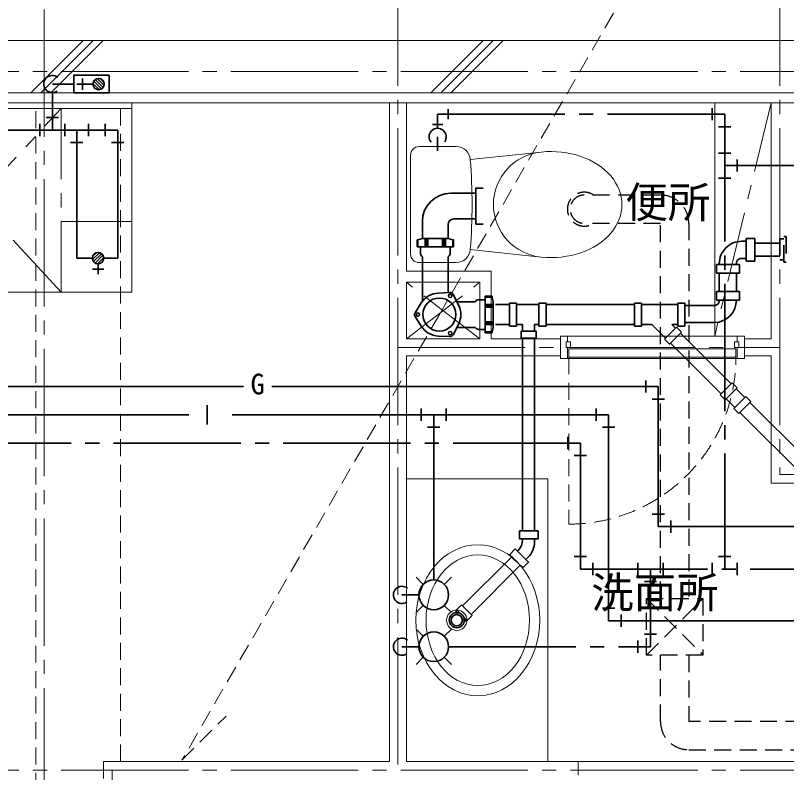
# Model space of a CAD drawing. Units: millimetres at full size, sheet at 1:50; details may follow other scales. Extents: x -9674 to 9699, y -6794 to 6791.
# Drawn here: x -2704 to 22, y 763 to 3441 of the extents above; entities that cross this region are included whole.
import ezdxf
from ezdxf.enums import TextEntityAlignment as Align

# ---------------------------------------------------------------- set-up
doc = ezdxf.new("R2010")
doc.units = ezdxf.units.MM
doc.header["$LTSCALE"] = 50
for name, pattern in [('CHAIN1', [8, 5, -1, 1, -1]), ('CHAIN2', [12, 9, -1, 1, -1]), ('DASHED1', [1.8, 1.2, -0.6])]:
    doc.linetypes.add(name, pattern=pattern)
for name, color, linetype, lineweight in [('1-0_芯', 134, 'CHAIN2', 9), ('1-1_躯体', 134, 'Continuous', 9), ('1-2_間仕切', 134, 'Continuous', 9), ('1-3_建具', 134, 'Continuous', 9), ('1-4_仕上げ', 134, 'Continuous', 9), ('1-5_設備', 134, 'Continuous', 9), ('1-7_その他', 134, 'DASHED1', 9), ('1-8_ハッチ', 134, 'Continuous', 9), ('1-C_梁', 134, 'DASHED1', 9), ('2-0_芯', 3, 'Continuous', 35), ('2-3_建具', 4, 'Continuous', 35), ('2-9_金物', 1, 'CHAIN2', 35), ('2-A_文字', 6, 'Continuous', 35), ('2-C', 2, 'DASHED1', 25)]:
    doc.layers.add(name, color=color, linetype=linetype, lineweight=lineweight)
doc.layers.add('1-A_文字', color=134, linetype='Continuous')
doc.styles.add('ＭＳ ゴシック', font='')
doc.styles.get('ＭＳ ゴシック').set_extended_font_data('MS Gothic')

msp = doc.modelspace()

# ---------------------------------------------------------------- linework, layer by layer
at = {"layer": '1-0_芯'}
for p, q in [((-2602.5, -4188.13), (-2602.5, 4241.87)), ((-1352.5, 4241.87), (-1352.5, 771.87)), ((-2.5, 4241.87), (-2.5, 1816.87)), ((-8542.5, 3241.87), (8067.5, 3241.87)), ((-1352.5, 2266.87), (-2.5, 2266.87)), ((-2.5, 1816.87), (1897.5, 1816.87)), ((-8542.5, 771.87), (8067.5, 771.87)), ((-2362.5, -138.13), (-2362.5, 771.87))]:
    msp.add_line(p, q, dxfattribs=at)
at = {"layer": '1-1_躯体'}
for p, q in [((6257.5, 3351.87), (-7042.5, 3351.87)), ((6057.5, 3166.87), (-6742.5, 3166.87))]:
    msp.add_line(p, q, dxfattribs=at)
at = {"layer": '1-2_間仕切'}
for p, q in [((-1382.5, 801.87), (-1382.5, 3131.87)), ((-1322.5, 2536.87), (-1322.5, 3131.87)), ((-32.5, 2296.87), (-32.5, 3131.87)), ((-1022.5, 2536.87), (-1322.5, 2536.87)), ((-1022.5, 2536.87), (-1022.5, 2296.87)), ((-1062.5, 2496.87), (-1322.5, 2496.87)), ((-1322.5, 2496.87), (-1322.5, 2296.87)), ((-1062.5, 2496.87), (-1062.5, 2296.87)), ((-1322.5, 2296.87), (-1062.5, 2296.87)), ((-1022.5, 2296.87), (-777.5, 2296.87)), ((-127.5, 2296.87), (-32.5, 2296.87)), ((-1322.5, 2236.87), (-777.5, 2236.87)), ((-1322.5, 2236.87), (-1322.5, 801.87)), ((-127.5, 2236.87), (-32.5, 2236.87)), ((-32.5, 2236.87), (-32.5, 1786.87)), ((-152.5, 2226.87), (-752.5, 2226.87)), ((-32.5, 1786.87), (135.5, 1786.87)), ((-2392.5, 741.87), (-2392.5, 801.87)), ((-2392.5, 801.87), (-1382.5, 801.87)), ((-1322.5, 801.87), (-715, 801.87)), ((-715, 754.37), (-715, 801.87))]:
    msp.add_line(p, q, dxfattribs=at)
at = {"layer": '1-3_建具'}
for p, q in [((-777.5, 2226.87), (-777.5, 2306.87)), ((-752.5, 2306.87), (-777.5, 2306.87)), ((-752.5, 2306.87), (-152.5, 2306.87)), ((-752.5, 2306.87), (-752.5, 2286.87)), ((-127.5, 2306.87), (-152.5, 2306.87)), ((-152.5, 2306.87), (-152.5, 2286.87)), ((-127.5, 2226.87), (-127.5, 2306.87)), ((-757.5, 2266.87), (-757.5, 2286.87)), ((-757.5, 2286.87), (-742.5, 2286.87)), ((-742.5, 2266.87), (-757.5, 2266.87)), ((-752.5, 2266.87), (-752.5, 2226.87)), ((-742.5, 2286.87), (-742.5, 2266.87)), ((-162.5, 2266.87), (-162.5, 2286.87)), ((-162.5, 2286.87), (-147.5, 2286.87)), ((-152.5, 2266.87), (-152.5, 2226.87)), ((-747.5, 2261.87), (-747.5, 2231.87)), ((-157.5, 2261.87), (-747.5, 2261.87)), ((-157.5, 2231.87), (-157.5, 2261.87)), ((-752.5, 2226.87), (-777.5, 2226.87)), ((-747.5, 2231.87), (-157.5, 2231.87)), ((-127.5, 2226.87), (-152.5, 2226.87)), ((60, 801.87), (-715, 801.87))]:
    msp.add_line(p, q, dxfattribs=at)
at = {"layer": '1-3_建具', "linetype": 'DASHED1'}
msp.add_line((-747.5, 2231.87), (-747.5, 1641.87), dxfattribs=at)
at = {"layer": '1-3_建具'}
msp.add_lwpolyline([(-147.5, 2286.87), (-147.5, 2266.87), (-162.5, 2266.87)], dxfattribs=at)
at = {"layer": '1-3_建具', "linetype": 'DASHED1'}
msp.add_arc((-747.5, 2231.87), 590, 270, 0, dxfattribs=at)
at = {"layer": '1-4_仕上げ'}
msp.add_line((-232.5, 2306.87), (-232.5, 3131.87), dxfattribs=at)
at = {"layer": '1-5_設備'}
for p, q in [((-2292.5, 3111.87), (-4042.5, 3111.87)), ((-2292.5, 3131.87), (-2292.5, 2461.87)), ((-1277.5, 2976.87), (-1146.25, 2976.87)), ((-1307.5, 2596.87), (-1307.5, 2946.87)), ((-1096.41, 2930.87), (-845.35, 2957.52)), ((-1096.41, 2612.87), (-845.35, 2586.22)), ((-1277.5, 2566.87), (-1146.25, 2566.87)), ((-2292.5, 2461.87), (-3382.5, 2461.87))]:
    msp.add_line(p, q, dxfattribs=at)
at = {"layer": '1-5_設備', "linetype": 'CHAIN1'}
for p, q in [((-3142.5, 2461.87), (-2542.5, 3111.87)), ((-2542.5, 2461.87), (-3142.5, 3111.87)), ((-2542.5, 3111.87), (-2542.5, 2461.87)), ((-2292.5, 2711.87), (-2542.5, 2711.87))]:
    msp.add_line(p, q, dxfattribs=at)
at = {"layer": '1-5_設備'}
msp.add_lwpolyline([(-1322.5, 1801.87), (-822.5, 1801.87), (-822.5, 801.87)], dxfattribs=at)
msp.add_circle((-1144.26, 1301.87), 36, dxfattribs=at)
for centre, radius, start, end in [((-1277.5, 2946.87), 30, 90, 180), ((-1146.25, 2926.87), 50, 4.58408, 90), ((-828.23, 2771.87), 186.44, 95.269, 264.73099), ((-3079.44, 2771.87), 1989.39, 355.41591, 4.58408), ((-1277.5, 2596.87), 30, 180, 270), ((-1146.25, 2616.87), 50, 270, 355.41591)]:
    msp.add_arc(centre, radius, start, end, dxfattribs=at)
msp.add_ellipse((-810.31, 2771.87), major_axis=(250, 0), ratio=0.75, start_param=4.5717762, end_param=7.9945941, dxfattribs=at)
for major_axis, ratio in [((0, -267), 0.8202), ((0, -231), 0.7922)]:
    msp.add_ellipse((-1069.86, 1301.87), major_axis=major_axis, ratio=ratio, dxfattribs=at)
at = {"layer": '1-7_その他', "linetype": 'CHAIN1'}
for p, q in [((-32.5, 3131.87), (-232.5, 2306.87)), ((-1322.5, 2296.87), (-1062.5, 2496.87)), ((-1062.5, 2296.87), (-1322.5, 2496.87))]:
    msp.add_line(p, q, dxfattribs=at)
at = {"layer": '1-8_ハッチ'}
for p, q in [((-2650.34, 3166.87), (-2465.34, 3351.87)), ((-2614.99, 3166.87), (-2429.99, 3351.87)), ((-2579.63, 3166.87), (-2394.63, 3351.87)), ((-1236.13, 3166.87), (-1051.13, 3351.87)), ((-1200.77, 3166.87), (-1015.77, 3351.87)), ((-1165.42, 3166.87), (-980.42, 3351.87)), ((6022.5, 3131.87), (-6707.5, 3131.87))]:
    msp.add_line(p, q, dxfattribs=at)
at = {"layer": '1-C_梁'}
for p, q in [((-2632.5, -108.13), (-2632.5, 3111.87)), ((-2332.5, 801.87), (-2332.5, 3111.87))]:
    msp.add_line(p, q, dxfattribs=at)
at = {"layer": '2-0_芯'}
for p, q in [((-1165.73, 2811.78), (-1077, 2811.78)), ((-1265.73, 2711.78), (-1265.73, 2651.53)), ((-1174.73, 2700.78), (-1174.73, 2651.53)), ((-1154.73, 2720.78), (-1077, 2720.78)), ((-1077, 2702.43), (-1051.35, 2702.43)), ((-1281.73, 2647.53), (-1284.73, 2647.53)), ((-1284.73, 2647.53), (-1284.73, 2622.53)), ((-1265.73, 2651.53), (-1281.73, 2647.53)), ((-1281.73, 2647.53), (-1281.73, 2622.53)), ((-1265.73, 2651.53), (-1220.23, 2651.53)), ((-1255.98, 2651.53), (-1255.98, 2622.53)), ((-1250.98, 2651.53), (-1250.98, 2622.53)), ((-1245.98, 2651.53), (-1245.98, 2622.53)), ((-1174.73, 2651.53), (-1220.23, 2651.53)), ((-1194.48, 2651.53), (-1194.48, 2622.53)), ((-1189.48, 2651.53), (-1189.48, 2622.53)), ((-1184.48, 2651.53), (-1184.48, 2622.53)), ((-1174.73, 2651.53), (-1158.73, 2647.53)), ((-1158.73, 2647.53), (-1158.73, 2622.53)), ((-1158.73, 2647.53), (-1155.73, 2647.53)), ((-1155.73, 2647.53), (-1155.73, 2622.53)), ((-120.64, 2652.08), (-90.64, 2652.1)), ((-120.64, 2571.33), (-120.64, 2652.08)), ((-90.64, 2571.35), (-90.64, 2652.1)), ((-1220.23, 2622.53), (-1284.73, 2622.53)), ((-1272.73, 2622.53), (-1272.73, 2600.19)), ((-1220.23, 2622.53), (-1155.73, 2622.53)), ((-1167.73, 2622.53), (-1167.73, 2600.19)), ((-136.47, 2642.08), (-120.64, 2642.08)), ((-2.68, 2634.87), (-90.64, 2634.87)), ((-1265.73, 2429.39), (-1265.73, 2585.94)), ((-1174.73, 2460.38), (-1174.73, 2585.94)), ((-141.9, 2581.31), (-120.64, 2581.33)), ((-120.64, 2571.33), (-90.64, 2571.35)), ((-2.71, 2589.05), (-90.64, 2589.05)), ((-145.06, 2559.47), (-225.81, 2559.47)), ((-225.79, 2529.47), (-225.81, 2559.47)), ((-145.04, 2529.47), (-145.06, 2559.47)), ((-145.04, 2529.47), (-225.79, 2529.47)), ((-216.38, 2463.81), (-216.41, 2529.47)), ((-155.83, 2529.47), (-155.78, 2463.81)), ((-1209.12, 2458.8), (-1168.18, 2460.68)), ((-1156.97, 2454.21), (-1138.13, 2417.81)), ((-225.79, 2433.81), (-225.81, 2463.81)), ((-145.06, 2463.81), (-225.81, 2463.81)), ((-145.04, 2433.81), (-145.06, 2463.81)), ((-1143.6, 2428.38), (-1078.51, 2428.38)), ((-1044.3, 2435.38), (-1066.64, 2435.38)), ((-1044.3, 2382.88), (-1044.3, 2447.38)), ((-1019.3, 2447.38), (-1044.3, 2447.38)), ((-1019.3, 2444.38), (-1044.3, 2444.38)), ((-1019.3, 2444.38), (-1019.3, 2447.38)), ((-1015.3, 2428.38), (-1019.3, 2444.38)), ((-1015.3, 2428.38), (-1015.3, 2382.88)), ((-145.04, 2433.81), (-225.79, 2433.81)), ((-1291.73, 2389.35), (-1269.62, 2423.86)), ((-1015.3, 2418.63), (-1044.3, 2418.63)), ((-1015.3, 2413.63), (-1044.3, 2413.63)), ((-1015.3, 2408.63), (-1044.3, 2408.63)), ((-957.51, 2418.38), (-1007.71, 2418.38)), ((-957.51, 2342.38), (-957.51, 2423.38)), ((-932.51, 2423.38), (-957.51, 2423.38)), ((-932.51, 2342.38), (-932.51, 2423.38)), ((-853.72, 2418.38), (-932.51, 2418.38)), ((-853.72, 2342.38), (-853.72, 2423.38)), ((-828.72, 2423.38), (-853.72, 2423.38)), ((-828.72, 2342.38), (-828.72, 2423.38)), ((-515.66, 2418.38), (-828.72, 2418.38)), ((-515.66, 2342.38), (-515.66, 2423.38)), ((-490.66, 2423.38), (-515.66, 2423.38)), ((-490.66, 2342.38), (-490.66, 2423.38)), ((-363.33, 2418.38), (-490.66, 2418.38)), ((-363.33, 2342.38), (-363.33, 2423.38)), ((-230.62, 2414.77), (-338.33, 2414.77)), ((-1291.73, 2376.4), (-1269.62, 2341.89)), ((-1044.3, 2382.88), (-1044.3, 2318.38)), ((-1015.3, 2337.38), (-1015.3, 2382.88)), ((-1156.97, 2311.54), (-1138.13, 2347.94)), ((-1015.3, 2357.13), (-1044.3, 2357.13)), ((-1015.3, 2352.13), (-1044.3, 2352.13)), ((-1015.3, 2347.13), (-1044.3, 2347.13)), ((-957.51, 2347.38), (-1007.71, 2347.38)), ((-911.89, 2347.38), (-932.51, 2347.38)), ((-911.89, 2324.09), (-911.89, 2347.38)), ((-853.72, 2347.38), (-869.15, 2347.38)), ((-869.15, 2324.09), (-869.15, 2347.38)), ((-515.66, 2347.38), (-828.72, 2347.38)), ((-454.54, 2347.38), (-490.66, 2347.38)), ((-406.59, 2299.43), (-454.54, 2347.38)), ((-363.33, 2347.38), (-383.83, 2347.38)), ((-371.24, 2334.78), (-383.83, 2347.38)), ((-232.61, 2354.24), (-338.33, 2354.24)), ((-1143.6, 2337.38), (-1080.89, 2337.38)), ((-1044.3, 2330.38), (-1066.64, 2330.38)), ((-1019.3, 2321.38), (-1044.3, 2321.38)), ((-1019.3, 2318.38), (-1044.3, 2318.38)), ((-1015.3, 2337.38), (-1019.3, 2321.38)), ((-1019.3, 2321.38), (-1019.3, 2318.38)), ((-932.51, 2342.38), (-957.51, 2342.38)), ((-864.15, 2299.09), (-864.15, 2324.09)), ((-828.72, 2342.38), (-853.72, 2342.38)), ((-490.66, 2342.38), (-515.66, 2342.38)), ((-367.7, 2338.32), (-410.13, 2295.89)), ((-350.02, 2320.64), (-367.7, 2338.32)), ((-338.33, 2342.38), (-363.33, 2342.38)), ((-1168.18, 2305.07), (-1209.12, 2306.96)), ((-916.89, 2299.09), (-864.15, 2299.09)), ((-911.89, 1618.34), (-911.89, 2299.09)), ((-869.16, 1618.38), (-869.15, 2299.09)), ((-174.35, 2137.89), (-353.56, 2317.1)), ((-209.71, 2102.54), (-388.91, 2281.75)), ((-170.82, 2141.43), (-213.24, 2099)), ((-153.14, 2123.75), (-170.82, 2141.43)), ((-126.4, 2089.94), (-156.67, 2120.22)), ((-161.76, 2054.59), (-192.03, 2084.86)), ((-122.86, 2093.48), (-165.29, 2051.05)), ((-105.19, 2075.8), (-122.86, 2093.48)), ((849.64, 1113.9), (-108.72, 2072.27)), ((814.29, 1078.54), (-144.08, 2036.91)), ((-911.89, 1585.16), (-911.89, 1589.85)), ((-869.16, 1579.88), (-869.16, 1589.85)), ((-926.54, 1549.8), (-929.74, 1546.61)), ((-949.88, 1526.46), (-1124.02, 1352.33)), ((-892.59, 1523.32), (-899.52, 1516.39)), ((-919.69, 1496.21), (-1093.8, 1322.11)), ((-1149.97, 1328.26), (-1142.28, 1335.95)), ((-1145.07, 1338.75), (-1127.75, 1356.07)), ((-1090.06, 1318.38), (-1127.75, 1356.07)), ((-1107.39, 1301.05), (-1119.3, 1312.97)), ((-1107.39, 1301.05), (-1090.06, 1318.38)), ((-1117.86, 1296.16), (-1110.18, 1303.85))]:
    msp.add_line(p, q, dxfattribs=at)
at = {"layer": '2-0_芯', "linetype": 'DASHED1'}
for p, q in [((-2.66, 2650.58), (12.16, 2650.57)), ((20.17, 2658.56), (20.11, 2568.56)), ((-155.86, 2566.79), (-155.86, 2559.47)), ((12.11, 2568.57), (20.11, 2568.56)), ((-216.43, 2559.47), (-216.43, 2562.04)), ((-216.36, 2429.31), (-216.37, 2433.81))]:
    msp.add_line(p, q, dxfattribs=at)
at = {"layer": '2-0_芯'}
for points in [[(-1077, 2702.43), (-1077, 2830.14), (-1051.35, 2830.14)], [(-338.33, 2342.38), (-338.33, 2423.38), (-363.33, 2423.38)], [(-916.89, 2299.09), (-916.89, 2324.09), (-864.15, 2324.09)], [(-350.02, 2320.64), (-392.45, 2278.21), (-410.13, 2295.89)], [(-153.14, 2123.75), (-195.56, 2081.33), (-213.24, 2099)], [(-105.19, 2075.8), (-147.61, 2033.37), (-165.29, 2051.05)], [(-922.52, 1617.85), (-922.52, 1589.85), (-856.17, 1589.85), (-856.17, 1617.85)], [(-910.14, 1487.42), (-890.35, 1507.22), (-937.27, 1554.13), (-957.06, 1534.34)], [(-1133.16, 1326.82), (-1145.07, 1338.75), (-1127.75, 1356.07)], [(-1107.39, 1301.05), (-1090.06, 1318.38), (-1127.75, 1356.07)]]:
    msp.add_lwpolyline(points, dxfattribs=at)
at = {"layer": '2-0_芯', "linetype": 'DASHED1'}
for points in [[(-2.66, 2650.58), (-2.71, 2576.58), (12.11, 2576.57)], [(12.11, 2568.57), (12.17, 2658.57), (20.17, 2658.56)]]:
    msp.add_lwpolyline(points, dxfattribs=at)
at = {"layer": '2-0_芯'}
for centre, radius in [((-1167.62, 2448.69), 6), ((-1205.62, 2382.88), 58.5), ((-1281.62, 2382.88), 6), ((-1167.62, 2317.06), 6), ((-1144.26, 1301.87), 20)]:
    msp.add_circle(centre, radius, dxfattribs=at)
for centre, radius, start, end in [((-1165.73, 2711.78), 100, 90, 180), ((-1154.73, 2700.78), 20, 90, 180), ((-136.43, 2562.08), 80, 90.02797, 180.02797), ((-1257.73, 2600.19), 15, 180, 232.33), ((-1182.73, 2600.19), 15, 307.67, 0), ((-1268.73, 2585.94), 3, 0, 52.33), ((-1171.73, 2585.94), 3, 127.67, 180), ((-136.43, 2562.08), 20, 105.89543, 166.38424), ((-1205.62, 2382.88), 76, 92.637, 147.363), ((-1167.62, 2448.69), 12, 27.363, 92.637), ((-1080.89, 2431.38), 3, 270, 322.33), ((-1066.64, 2420.38), 15, 90, 142.33), ((-235.76, 2434.17), 80, 272.25797, 0.0444), ((-235.76, 2434.17), 20, 284.89851, 345.93747), ((-1205.62, 2382.88), 76, 332.637, 27.363), ((-1281.62, 2382.88), 12, 147.363, 212.637), ((-1205.62, 2382.88), 76, 212.637, 267.363), ((-1080.89, 2334.38), 3, 37.67, 90), ((-1066.64, 2345.38), 15, 217.67, 270), ((-1167.62, 2317.06), 12, 267.363, 332.637), ((-961.89, 1585.16), 50, 314.99907, 0), ((-949.16, 1579.88), 80, 315, 359.99907)]:
    msp.add_arc(centre, radius, start, end, dxfattribs=at)
for centre, major_axis in [((-889.35, 1617.85), (-33.17, 0)), ((-933.6, 1510.88), (23.46, -23.46))]:
    msp.add_ellipse(centre, major_axis=major_axis, ratio=0.020361, start_param=3.1415927, end_param=6.2831853, dxfattribs=at)
msp.add_ellipse((-1144.26, 1301.87), major_axis=(26.65, 0), ratio=0.999793, dxfattribs=at)
at = {"layer": '2-3_建具'}
for p, q in [((-2466.9, 3178.12), (-2466.9, 3218.12)), ((-2391.17, 3193.01), (-2415.62, 3217.46)), ((-2391.32, 3203.76), (-2404.87, 3217.31)), ((-2498.15, 3198.12), (-2573.8, 3198.12)), ((-2486.9, 3198.12), (-2430.51, 3198.12)), ((-2408.23, 3178.25), (-2430.38, 3200.4)), ((-2400.3, 3180.92), (-2427.71, 3208.33)), ((-2394.67, 3185.9), (-2422.73, 3213.95)), ((-2573.8, 3167.78), (-2573.8, 3035.19)), ((-2423.53, 3182.93), (-2425.69, 3185.1)), ((-2618.1, 3013.59), (-2618.1, 3056.79)), ((-2595.4, 3079.48), (-2552.2, 3079.48)), ((-2529.51, 3013.59), (-2529.51, 3056.79)), ((-2446.18, 3013.59), (-2446.18, 3056.79)), ((-2386.97, 3013.59), (-2386.97, 3056.79)), ((-2342.68, 3035.19), (-3036.8, 3035.19)), ((-2487.84, 3035.19), (-2487.84, 2582.15)), ((-2342.68, 3035.19), (-2342.68, 2582.15)), ((-2466.24, 2990.89), (-2509.44, 2990.89)), ((-2321.08, 2990.89), (-2364.28, 2990.89)), ((-2407.17, 2601.48), (-2431.62, 2577.04)), ((-2417.93, 2601.34), (-2431.47, 2587.79)), ((-2400.06, 2597.98), (-2428.12, 2569.93)), ((-2395.08, 2592.36), (-2422.49, 2564.95)), ((-2487.84, 2582.15), (-2432.28, 2582.15)), ((-2392.41, 2584.42), (-2414.56, 2562.28)), ((-2397.1, 2569.13), (-2399.26, 2566.96)), ((-2392.41, 2582.15), (-2342.68, 2582.15)), ((-2392.28, 2543.96), (-2432.28, 2543.96)), ((-2412.28, 2525.76), (-2412.28, 2562.15)), ((-3530.98, 2128.52), (-1898.35, 2128.52)), ((-431.85, 2128.52), (-1798.35, 2128.52)), ((-476.14, 2106.92), (-476.14, 2150.12)), ((-431.85, 1633.03), (-431.85, 2128.52)), ((-410.25, 2084.23), (-453.45, 2084.23)), ((-453.45, 1677.33), (-410.25, 1677.33)), ((-387.55, 1654.63), (-387.55, 1611.43)), ((-431.85, 1633.03), (685.3, 1633.03))]:
    msp.add_line(p, q, dxfattribs=at)
msp.add_lwpolyline([(-2373.15, 3229.37), (-2373.15, 3166.87), (-2498.15, 3166.87), (-2498.15, 3229.37)], close=True, dxfattribs=at)
for centre in [(-2410.51, 3198.12), (-2412.28, 2582.15)]:
    msp.add_circle(centre, 20, dxfattribs=at)
msp.add_arc((-2573.8, 3198.12), 30.34, 50.49, 304.849, dxfattribs=at)
at = {"layer": '2-9_金物'}
for p, q in [((-1174.96, 3073.48), (-1174.96, 3109.48)), ((-241.49, 3113.08), (-241.49, 3069.88)), ((-1211.88, 3091.48), (-1211.88, 3041.57)), ((-1211.88, 3091.48), (-197.2, 3091.48)), ((-197.2, 3091.48), (-197.2, 1483.03)), ((-1193.88, 3054.57), (-1229.88, 3054.57)), ((-175.6, 3047.18), (-218.8, 3047.18)), ((-218.8, 2954.07), (-175.6, 2954.07)), ((-152.9, 2931.37), (-152.9, 2888.17)), ((731.69, 2909.77), (-197.2, 2909.77)), ((-218.8, 2865.48), (-175.6, 2865.48)), ((-751.73, 1906.92), (-751.73, 1950.12)), ((-707.43, 1928.52), (-3430.98, 1928.52)), ((-707.43, 1928.52), (-707.43, 1483.03)), ((-685.83, 1884.23), (-729.03, 1884.23)), ((-729.03, 1527.33), (-685.83, 1527.33)), ((-218.8, 1527.33), (-175.6, 1527.33)), ((-663.14, 1504.63), (-663.14, 1461.43)), ((-503.65, 1504.63), (-503.65, 1461.43)), ((-415.06, 1504.63), (-415.06, 1461.43)), ((-241.49, 1461.43), (-241.49, 1504.63)), ((-152.9, 1461.43), (-152.9, 1504.63)), ((-707.43, 1483.03), (2314.08, 1483.03)), ((-459.35, 1483.03), (-459.35, 1208.15)), ((-437.75, 1438.74), (-480.95, 1438.74)), ((-503.65, 1186.55), (-503.65, 1229.75)), ((-437.75, 1252.45), (-480.95, 1252.45)), ((-1173.02, 1208.15), (-459.35, 1208.15))]:
    msp.add_line(p, q, dxfattribs=at)
at = {"layer": '2-9_金物', "linetype": 'Continuous'}
for p, q in [((-1211.88, 3011.23), (-1211.88, 2961.87)), ((-1262.73, 1245.31), (-1287.95, 1270.53)), ((-1188.41, 1245.31), (-1163.19, 1270.53)), ((-1278.12, 1208.15), (-1337.96, 1208.15)), ((-1262.73, 1170.99), (-1287.95, 1145.78)), ((-1188.41, 1170.99), (-1163.19, 1145.78))]:
    msp.add_line(p, q, dxfattribs=at)
msp.add_circle((-1225.57, 1208.15), 52.55, dxfattribs=at)
for centre, start, end in [((-1211.88, 3011.23), 325.151, 219.51), ((-1337.96, 1208.15), 50.49, 304.849)]:
    msp.add_arc(centre, 30.34, start, end, dxfattribs=at)
at = {"layer": '2-A_文字'}
for p, q in [((-2026.38, 1994.11), (-2026.38, 2062.94)), ((-1269.87, 2050.12), (-1269.87, 2006.92)), ((-1181.28, 2050.12), (-1181.28, 2006.92)), ((-651.73, 2050.12), (-651.73, 2006.92)), ((-2090.89, 2028.52), (-3530.98, 2028.52)), ((-1938.48, 2028.52), (-607.43, 2028.52)), ((-1225.57, 1444.17), (-1225.57, 2028.52)), ((-607.43, 2028.52), (-607.43, 1300.02)), ((-1203.97, 1984.23), (-1247.17, 1984.23)), ((-585.83, 1984.23), (-629.03, 1984.23)), ((-1262.73, 1428.78), (-1287.95, 1454)), ((-1188.41, 1428.78), (-1163.19, 1454)), ((-1278.12, 1391.62), (-1337.96, 1391.62)), ((-1262.73, 1354.46), (-1287.95, 1329.24)), ((-1188.41, 1354.46), (-1163.19, 1329.24)), ((-629.03, 1344.31), (-585.83, 1344.31)), ((-563.14, 1321.62), (-563.14, 1278.42)), ((1233.64, 1300.02), (-607.43, 1300.02))]:
    msp.add_line(p, q, dxfattribs=at)
msp.add_circle((-1225.57, 1391.62), 52.55, dxfattribs=at)
msp.add_arc((-1337.96, 1391.62), 30.34, 50.49, 304.849, dxfattribs=at)
at = {"layer": '2-C', "color": 7, "lineweight": 9}
for p, q in [((-1205.62, 2382.88), (-295.58, 3959.11)), ((-1205.62, 2382.88), (-2115.66, 806.64)), ((-2115.66, 806.64), (-1959.9, 962.4))]:
    msp.add_line(p, q, dxfattribs=at)
at = {"layer": '2-C'}
for p, q in [((-424.04, 2805.45), (-693.3, 2805.45)), ((-424.04, 2705.45), (-693.3, 2705.45)), ((-424.04, 1378.41), (-424.04, 2705.45)), ((-324.04, 2705.45), (-324.04, 1378.41)), ((-474.04, 1378.41), (-274.04, 1178.41)), ((-474.04, 1178.41), (-274.04, 1378.41)), ((-424.04, 943.87), (-424.04, 1178.41)), ((-324.04, 1178.41), (-324.04, 943.87)), ((977.78, 943.87), (-324.04, 943.87)), ((-324.04, 843.87), (977.78, 843.87))]:
    msp.add_line(p, q, dxfattribs=at)
msp.add_lwpolyline([(-474.04, 1378.41), (-274.04, 1378.41), (-274.04, 1178.41), (-474.04, 1178.41)], close=True, dxfattribs=at)
for centre, radius, start, end in [((-693.3, 2755.45), 60, 56.44269, 303.55731), ((-693.3, 2755.45), 50, 90, 270), ((-424.04, 2705.45), 100, 0, 90), ((-324.04, 943.87), 100, 180, 270)]:
    msp.add_arc(centre, radius, start, end, dxfattribs=at)

# ---------------------------------------------------------------- texts
at = {"layer": '1-A_文字', "style": 'ＭＳ ゴシック'}
for s, p in [('便所', (-547.86, 2692.05)), ('洗面所', (-668.79, 1311.97))]:
    msp.add_text(s, height=110, dxfattribs=at).set_placement(p, align=Align.BOTTOM_LEFT)
at = {"layer": '2-3_建具', "color": 7, "style": 'ＭＳ ゴシック'}
msp.add_text('G', height=73.31, dxfattribs=at).set_placement((-1873.35, 2078.52), align=Align.BOTTOM_LEFT)

doc.saveas('drawing.dxf')
